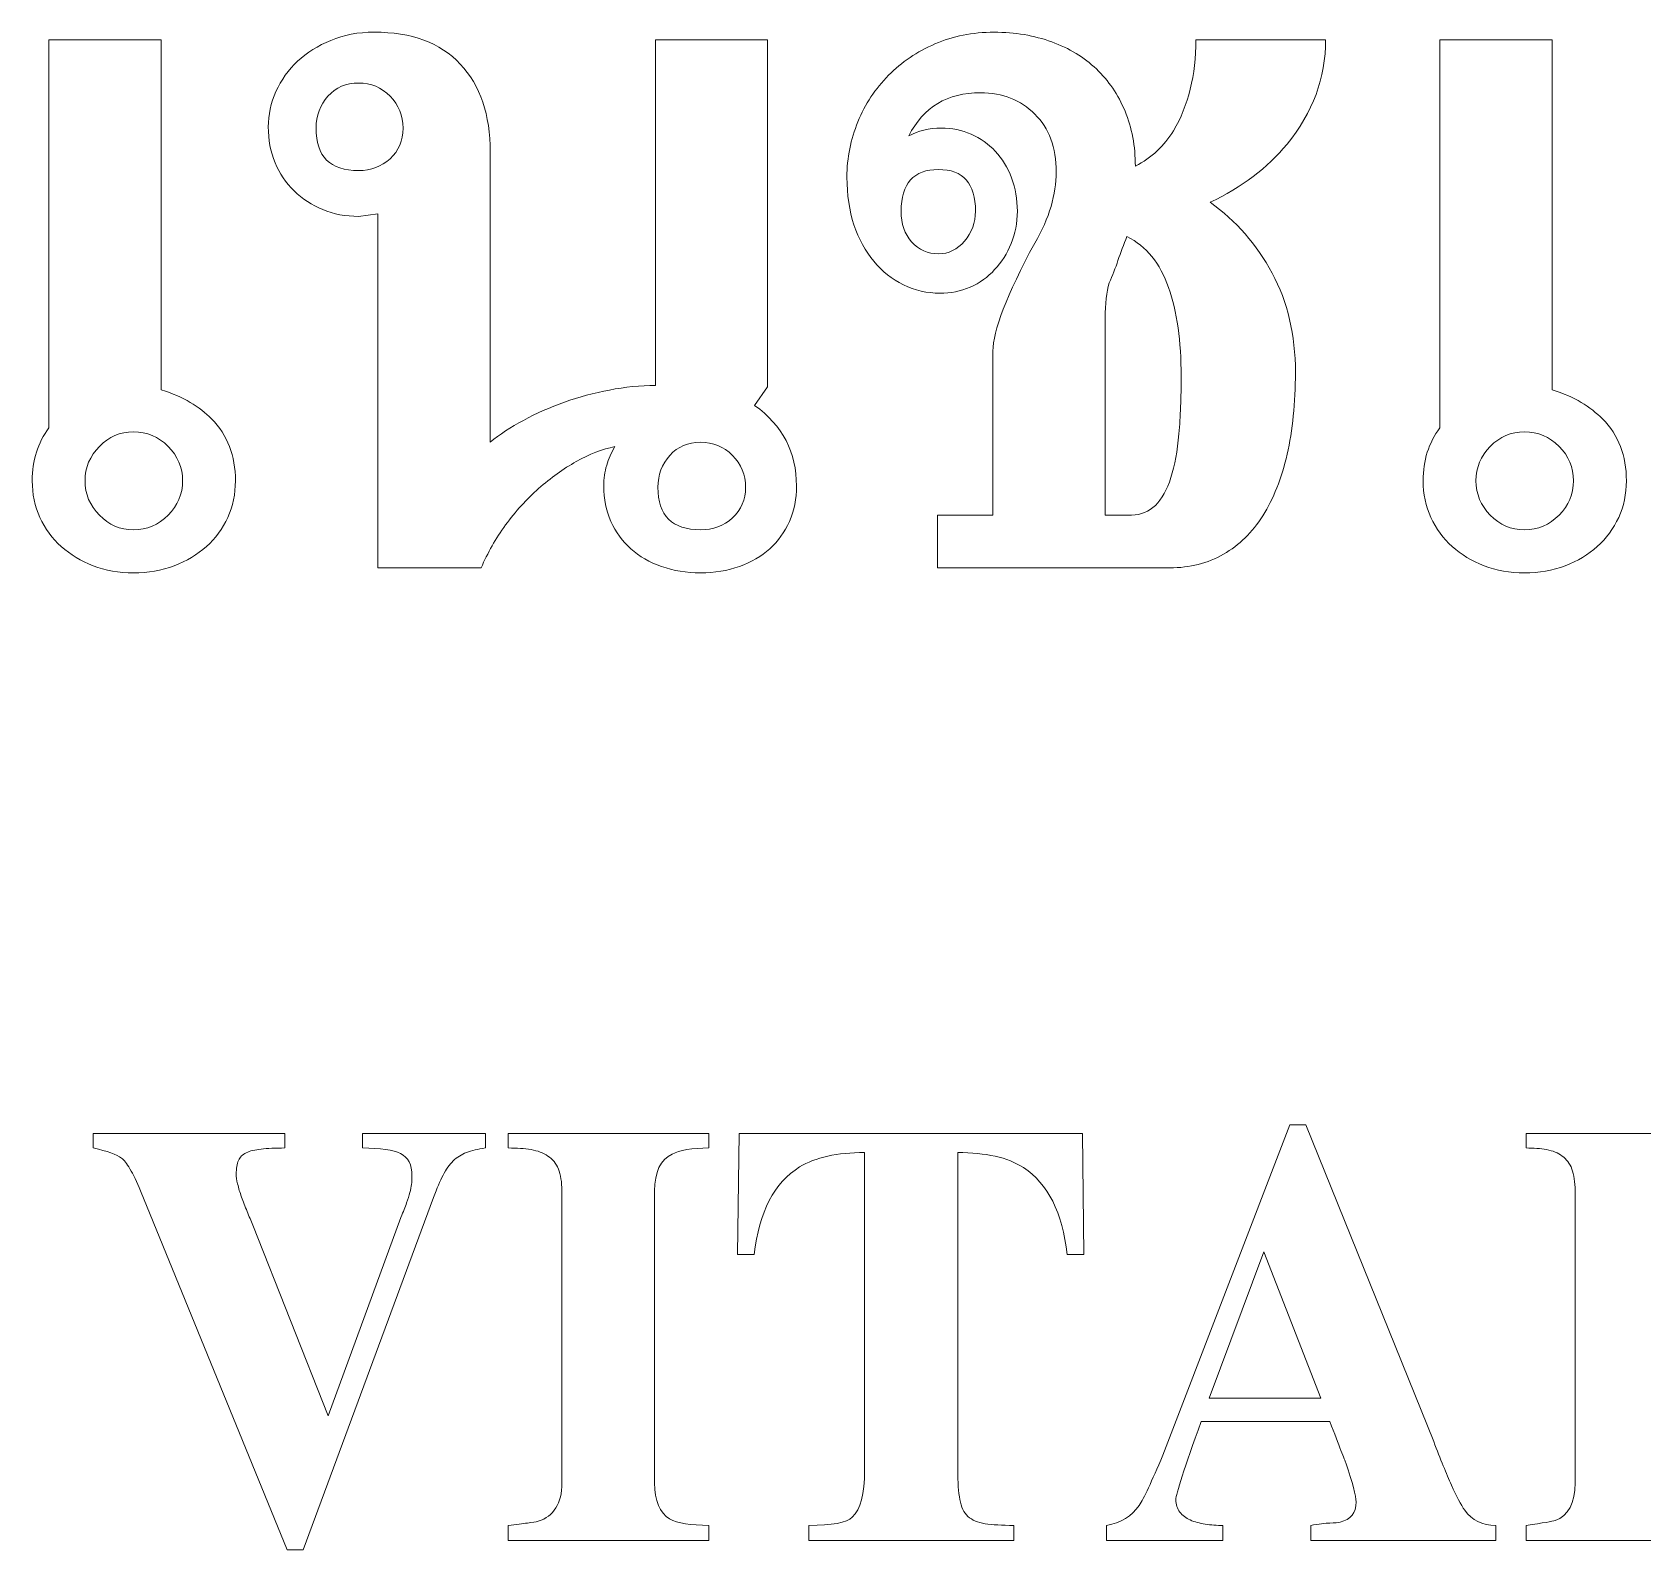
# Model space of a CAD drawing. Header units: millimetres. Extents: x -900 to 690, y -288 to -9.
# Drawn here: x -498.7 to -287, y -287.8 to -88.3 of the extents above; entities that cross this region are included whole.
import ezdxf

# ---------------------------------------------------------------- set-up
doc = ezdxf.new("R2010")
doc.units = ezdxf.units.MM
doc.header["$MEASUREMENT"] = 0
doc.layers.add('Layer 1', color=7, linetype='Continuous')

msp = doc.modelspace()

# ---------------------------------------------------------------- linework, layer by layer
at = {"layer": 'Layer 1', "color": 250, "lineweight": 20}
for points, knots in [([(-402.0324, -89.2836), (-402.0324, -89.2836), (-402.0324, -134.8878), (-402.0324, -134.8878), (-402.0324, -134.8878), (-402.0324, -134.8878), (-403.7396, -137.3474), (-403.7396, -137.3474), (-403.7396, -137.3474), (-400.0647, -139.9807), (-398.2417, -143.5109), (-398.2417, -147.9383), (-398.2417, -147.9383), (-398.2417, -149.6166), (-398.56, -151.1792), (-399.1676, -152.5971), (-399.1676, -152.5971), (-399.8043, -154.015), (-400.6434, -155.2014), (-401.743, -156.1852), (-401.743, -156.1852), (-402.8426, -157.1691), (-404.1737, -157.9503), (-405.7363, -158.5291), (-405.7363, -158.5291), (-407.2988, -159.0789), (-409.0061, -159.3682), (-410.8581, -159.3682), (-410.8581, -159.3682), (-412.71, -159.3682), (-414.4173, -159.0789), (-415.9798, -158.5291), (-415.9798, -158.5291), (-417.5424, -157.9793), (-418.8735, -157.198), (-420.002, -156.2141), (-420.002, -156.2141), (-421.1306, -155.2014), (-421.9987, -154.015), (-422.6353, -152.5971), (-422.6353, -152.5971), (-423.243, -151.1792), (-423.5613, -149.6455), (-423.5613, -147.9383), (-423.5613, -147.9383), (-423.5613, -146.9833), (-423.4455, -146.0574), (-423.1851, -145.2182), (-423.1851, -145.2182), (-422.9246, -144.379), (-422.5774, -143.5688), (-422.1144, -142.7586), (-422.1144, -142.7586), (-423.7638, -143.1058), (-425.4421, -143.7424), (-427.1783, -144.7263), (-427.1783, -144.7263), (-428.8856, -145.6812), (-430.535, -146.8676), (-432.1265, -148.2855), (-432.1265, -148.2855), (-433.718, -149.6745), (-435.1649, -151.2949), (-436.467, -153.06), (-436.467, -153.06), (-437.7692, -154.8541), (-438.8398, -156.735), (-439.679, -158.7027), (-439.679, -158.7027), (-439.679, -158.7027), (-453.2503, -158.7027), (-453.2503, -158.7027), (-453.2503, -158.7027), (-453.2503, -158.7027), (-453.2503, -112.1436), (-453.2503, -112.1436), (-453.2503, -112.1436), (-453.2503, -112.1436), (-455.7967, -112.4908), (-455.7967, -112.4908), (-455.7967, -112.4908), (-457.475, -112.4908), (-459.0665, -112.2015), (-460.4844, -111.5938), (-460.4844, -111.5938), (-461.9313, -111.0151), (-463.2045, -110.1759), (-464.2751, -109.1342), (-464.2751, -109.1342), (-465.3458, -108.0925), (-466.185, -106.8482), (-466.7637, -105.4303), (-466.7637, -105.4303), (-467.3714, -103.9835), (-467.6607, -102.4209), (-467.6607, -100.7136), (-467.6607, -100.7136), (-467.6607, -99.151), (-467.3135, -97.5885), (-466.648, -96.0548), (-466.648, -96.0548), (-465.9535, -94.5501), (-465.0275, -93.219), (-463.8122, -92.0905), (-463.8122, -92.0905), (-462.5968, -90.962), (-461.121, -90.036), (-459.4427, -89.3415), (-459.4427, -89.3415), (-457.7355, -88.6181), (-455.8546, -88.2709), (-453.7422, -88.2709), (-453.7422, -88.2709), (-448.823, -88.2709), (-445.0612, -89.6598), (-442.428, -92.4667), (-442.428, -92.4667), (-439.7947, -95.2735), (-438.4926, -99.1221), (-438.4926, -104.0413), (-438.4926, -104.0413), (-438.4926, -104.0413), (-438.4926, -142.1799), (-438.4926, -142.1799), (-438.4926, -142.1799), (-437.2483, -141.1671), (-435.8015, -140.2122), (-434.1231, -139.3151), (-434.1231, -139.3151), (-432.4448, -138.3892), (-430.6507, -137.6079), (-428.7409, -136.9134), (-428.7409, -136.9134), (-426.8311, -136.2478), (-424.8345, -135.698), (-422.8089, -135.3219), (-422.8089, -135.3219), (-420.7833, -134.9168), (-418.7578, -134.7142), (-416.7901, -134.7142), (-416.7901, -134.7142), (-416.7901, -134.7142), (-416.7901, -89.2836), (-416.7901, -89.2836), (-416.7901, -89.2836), (-416.7901, -89.2836), (-402.0324, -89.2836), (-402.0324, -89.2836)], [0, 0, 0, 0, 0.02631579, 0.02631579, 0.02631579, 0.02631579, 0.05263158, 0.05263158, 0.05263158, 0.05263158, 0.07894737, 0.07894737, 0.07894737, 0.07894737, 0.10526316, 0.10526316, 0.10526316, 0.10526316, 0.13157895, 0.13157895, 0.13157895, 0.13157895, 0.15789474, 0.15789474, 0.15789474, 0.15789474, 0.18421053, 0.18421053, 0.18421053, 0.18421053, 0.21052632, 0.21052632, 0.21052632, 0.21052632, 0.23684211, 0.23684211, 0.23684211, 0.23684211, 0.26315789, 0.26315789, 0.26315789, 0.26315789, 0.28947368, 0.28947368, 0.28947368, 0.28947368, 0.31578947, 0.31578947, 0.31578947, 0.31578947, 0.34210526, 0.34210526, 0.34210526, 0.34210526, 0.36842105, 0.36842105, 0.36842105, 0.36842105, 0.39473684, 0.39473684, 0.39473684, 0.39473684, 0.42105263, 0.42105263, 0.42105263, 0.42105263, 0.44736842, 0.44736842, 0.44736842, 0.44736842, 0.47368421, 0.47368421, 0.47368421, 0.47368421, 0.5, 0.5, 0.5, 0.5, 0.52631579, 0.52631579, 0.52631579, 0.52631579, 0.55263158, 0.55263158, 0.55263158, 0.55263158, 0.57894737, 0.57894737, 0.57894737, 0.57894737, 0.60526316, 0.60526316, 0.60526316, 0.60526316, 0.63157895, 0.63157895, 0.63157895, 0.63157895, 0.65789474, 0.65789474, 0.65789474, 0.65789474, 0.68421053, 0.68421053, 0.68421053, 0.68421053, 0.71052632, 0.71052632, 0.71052632, 0.71052632, 0.73684211, 0.73684211, 0.73684211, 0.73684211, 0.76315789, 0.76315789, 0.76315789, 0.76315789, 0.78947368, 0.78947368, 0.78947368, 0.78947368, 0.81578947, 0.81578947, 0.81578947, 0.81578947, 0.84210526, 0.84210526, 0.84210526, 0.84210526, 0.86842105, 0.86842105, 0.86842105, 0.86842105, 0.89473684, 0.89473684, 0.89473684, 0.89473684, 0.92105263, 0.92105263, 0.92105263, 0.92105263, 0.94736842, 0.94736842, 0.94736842, 0.94736842, 1, 1, 1, 1]), ([(-328.7068, -89.2836), (-328.7068, -94.2607), (-330.3851, -98.8327), (-333.7707, -102.9996), (-333.7707, -102.9996), (-336.375, -106.1248), (-339.7317, -108.6712), (-343.8696, -110.6389), (-343.8696, -110.6389), (-340.484, -113.0696), (-337.764, -116.1658), (-335.7384, -119.9565), (-335.7384, -119.9565), (-333.6839, -123.7472), (-332.6711, -128.0877), (-332.6711, -133.0069), (-332.6711, -133.0069), (-332.6711, -137.0291), (-333.0473, -140.6173), (-333.7707, -143.7714), (-333.7707, -143.7714), (-334.4942, -146.9544), (-335.5648, -149.6455), (-336.9538, -151.8447), (-336.9538, -151.8447), (-338.3427, -154.0439), (-340.05, -155.7222), (-342.1334, -156.9086), (-342.1334, -156.9086), (-344.1879, -158.095), (-346.5318, -158.7027), (-349.194, -158.7027), (-349.194, -158.7027), (-349.194, -158.7027), (-379.7222, -158.7027), (-379.7222, -158.7027), (-379.7222, -158.7027), (-379.7222, -158.7027), (-379.7222, -151.7579), (-379.7222, -151.7579), (-379.7222, -151.7579), (-379.7222, -151.7579), (-372.4301, -151.7579), (-372.4301, -151.7579), (-372.4301, -151.7579), (-372.4301, -151.7579), (-372.4301, -130.229), (-372.4301, -130.229), (-372.4301, -130.229), (-372.4301, -127.5668), (-370.6071, -122.8212), (-366.9322, -115.9922), (-366.9322, -115.9922), (-365.9483, -114.3428), (-365.2538, -112.7513), (-364.7908, -111.1887), (-364.7908, -111.1887), (-364.3568, -109.6261), (-364.1253, -108.1214), (-364.1253, -106.6456), (-364.1253, -106.6456), (-364.1253, -103.4337), (-365.0513, -100.8872), (-366.9322, -99.0353), (-366.9322, -99.0353), (-368.7841, -97.1544), (-371.1569, -96.2284), (-374.0506, -96.2284), (-374.0506, -96.2284), (-378.42, -96.2284), (-381.5452, -98.1093), (-383.4839, -101.9), (-383.4839, -101.9), (-382.2397, -101.2345), (-380.8218, -100.8872), (-379.2302, -100.8872), (-379.2302, -100.8872), (-377.8123, -100.8872), (-376.5102, -101.1477), (-375.2949, -101.6975), (-375.2949, -101.6975), (-374.0795, -102.2183), (-373.0089, -102.9707), (-372.1118, -103.9256), (-372.1118, -103.9256), (-371.1858, -104.9094), (-370.4914, -106.0669), (-369.9705, -107.4269), (-369.9705, -107.4269), (-369.4786, -108.758), (-369.2182, -110.2338), (-369.2182, -111.8253), (-369.2182, -111.8253), (-369.2182, -113.3589), (-369.4786, -114.7479), (-370.0284, -116.0501), (-370.0284, -116.0501), (-370.5492, -117.3522), (-371.2727, -118.5097), (-372.1986, -119.4935), (-372.1986, -119.4935), (-373.0957, -120.4774), (-374.1663, -121.2587), (-375.4106, -121.7795), (-375.4106, -121.7795), (-376.6549, -122.3293), (-377.986, -122.5897), (-379.4039, -122.5897), (-379.4039, -122.5897), (-381.0822, -122.5897), (-382.7026, -122.2136), (-384.1784, -121.4901), (-384.1784, -121.4901), (-385.6831, -120.7667), (-386.9853, -119.725), (-388.0849, -118.3939), (-388.0849, -118.3939), (-389.1845, -117.0628), (-390.0526, -115.4713), (-390.6892, -113.6194), (-390.6892, -113.6194), (-391.2968, -111.7385), (-391.6151, -109.655), (-391.6151, -107.3401), (-391.6151, -107.3401), (-391.6151, -104.7937), (-391.1232, -102.363), (-390.1683, -100.0481), (-390.1683, -100.0481), (-389.2134, -97.7331), (-387.8823, -95.7076), (-386.1461, -93.9424), (-386.1461, -93.9424), (-384.4099, -92.2062), (-382.3843, -90.8173), (-380.0405, -89.8045), (-380.0405, -89.8045), (-377.6966, -88.7917), (-375.0923, -88.2709), (-372.2854, -88.2709), (-372.2854, -88.2709), (-369.5075, -88.2709), (-366.99, -88.7049), (-364.704, -89.5441), (-364.704, -89.5441), (-362.3891, -90.3832), (-360.4503, -91.5696), (-358.8299, -93.1033), (-358.8299, -93.1033), (-357.2384, -94.6369), (-355.9652, -96.4889), (-355.0681, -98.6591), (-355.0681, -98.6591), (-354.1711, -100.8294), (-353.7081, -103.26), (-353.7081, -105.8933), (-353.7081, -105.8933), (-351.5668, -104.7648), (-349.8885, -103.2022), (-348.7021, -101.2345), (-348.7021, -101.2345), (-346.7344, -97.9068), (-345.7505, -93.9135), (-345.7505, -89.2836), (-345.7505, -89.2836), (-345.7505, -89.2836), (-328.7068, -89.2836), (-328.7068, -89.2836)], [0, 0, 0, 0, 0.02325581, 0.02325581, 0.02325581, 0.02325581, 0.04651163, 0.04651163, 0.04651163, 0.04651163, 0.06976744, 0.06976744, 0.06976744, 0.06976744, 0.09302326, 0.09302326, 0.09302326, 0.09302326, 0.11627907, 0.11627907, 0.11627907, 0.11627907, 0.13953488, 0.13953488, 0.13953488, 0.13953488, 0.1627907, 0.1627907, 0.1627907, 0.1627907, 0.18604651, 0.18604651, 0.18604651, 0.18604651, 0.20930233, 0.20930233, 0.20930233, 0.20930233, 0.23255814, 0.23255814, 0.23255814, 0.23255814, 0.25581395, 0.25581395, 0.25581395, 0.25581395, 0.27906977, 0.27906977, 0.27906977, 0.27906977, 0.30232558, 0.30232558, 0.30232558, 0.30232558, 0.3255814, 0.3255814, 0.3255814, 0.3255814, 0.34883721, 0.34883721, 0.34883721, 0.34883721, 0.37209302, 0.37209302, 0.37209302, 0.37209302, 0.39534884, 0.39534884, 0.39534884, 0.39534884, 0.41860465, 0.41860465, 0.41860465, 0.41860465, 0.44186047, 0.44186047, 0.44186047, 0.44186047, 0.46511628, 0.46511628, 0.46511628, 0.46511628, 0.48837209, 0.48837209, 0.48837209, 0.48837209, 0.51162791, 0.51162791, 0.51162791, 0.51162791, 0.53488372, 0.53488372, 0.53488372, 0.53488372, 0.55813953, 0.55813953, 0.55813953, 0.55813953, 0.58139535, 0.58139535, 0.58139535, 0.58139535, 0.60465116, 0.60465116, 0.60465116, 0.60465116, 0.62790698, 0.62790698, 0.62790698, 0.62790698, 0.65116279, 0.65116279, 0.65116279, 0.65116279, 0.6744186, 0.6744186, 0.6744186, 0.6744186, 0.69767442, 0.69767442, 0.69767442, 0.69767442, 0.72093023, 0.72093023, 0.72093023, 0.72093023, 0.74418605, 0.74418605, 0.74418605, 0.74418605, 0.76744186, 0.76744186, 0.76744186, 0.76744186, 0.79069767, 0.79069767, 0.79069767, 0.79069767, 0.81395349, 0.81395349, 0.81395349, 0.81395349, 0.8372093, 0.8372093, 0.8372093, 0.8372093, 0.86046512, 0.86046512, 0.86046512, 0.86046512, 0.88372093, 0.88372093, 0.88372093, 0.88372093, 0.90697674, 0.90697674, 0.90697674, 0.90697674, 0.93023256, 0.93023256, 0.93023256, 0.93023256, 0.95348837, 0.95348837, 0.95348837, 0.95348837, 1, 1, 1, 1]), ([(-481.7239, -89.2836), (-481.7239, -89.2836), (-481.7239, -135.2929), (-481.7239, -135.2929), (-481.7239, -135.2929), (-480.2482, -135.7559), (-478.975, -136.3057), (-477.9043, -136.9423), (-477.9043, -136.9423), (-476.8336, -137.6079), (-475.9077, -138.3313), (-475.0974, -139.1126), (-475.0974, -139.1126), (-473.014, -141.2539), (-471.9723, -143.9739), (-471.9723, -147.2438), (-471.9723, -147.2438), (-471.9723, -149.0089), (-472.3195, -150.6004), (-472.9851, -152.0762), (-472.9851, -152.0762), (-473.6795, -153.552), (-474.6055, -154.8252), (-475.7919, -155.8958), (-475.7919, -155.8958), (-476.9783, -156.9665), (-478.3962, -157.8057), (-480.0167, -158.4423), (-480.0167, -158.4423), (-481.6661, -159.0499), (-483.4601, -159.3682), (-485.37, -159.3682), (-485.37, -159.3682), (-487.2798, -159.3682), (-489.0449, -159.0499), (-490.6654, -158.4423), (-490.6654, -158.4423), (-492.2858, -157.8057), (-493.6748, -156.9665), (-494.8612, -155.8958), (-494.8612, -155.8958), (-496.0476, -154.8252), (-496.9736, -153.552), (-497.668, -152.0762), (-497.668, -152.0762), (-498.3336, -150.6004), (-498.6808, -149.0089), (-498.6808, -147.2438), (-498.6808, -147.2438), (-498.6808, -144.5816), (-497.9574, -142.2667), (-496.4816, -140.299), (-496.4816, -140.299), (-496.4816, -140.299), (-496.4816, -89.2836), (-496.4816, -89.2836), (-496.4816, -89.2836), (-496.4816, -89.2836), (-481.7239, -89.2836), (-481.7239, -89.2836)], [0, 0, 0, 0, 0.0625, 0.0625, 0.0625, 0.0625, 0.125, 0.125, 0.125, 0.125, 0.1875, 0.1875, 0.1875, 0.1875, 0.25, 0.25, 0.25, 0.25, 0.3125, 0.3125, 0.3125, 0.3125, 0.375, 0.375, 0.375, 0.375, 0.4375, 0.4375, 0.4375, 0.4375, 0.5, 0.5, 0.5, 0.5, 0.5625, 0.5625, 0.5625, 0.5625, 0.625, 0.625, 0.625, 0.625, 0.6875, 0.6875, 0.6875, 0.6875, 0.75, 0.75, 0.75, 0.75, 0.8125, 0.8125, 0.8125, 0.8125, 0.875, 0.875, 0.875, 0.875, 1, 1, 1, 1]), ([(-298.931, -89.2836), (-298.931, -89.2836), (-298.931, -135.2929), (-298.931, -135.2929), (-298.931, -135.2929), (-297.4553, -135.7559), (-296.1821, -136.3057), (-295.1114, -136.9423), (-295.1114, -136.9423), (-294.0407, -137.6079), (-293.1148, -138.3313), (-292.3045, -139.1126), (-292.3045, -139.1126), (-290.2211, -141.2539), (-289.1794, -143.9739), (-289.1794, -147.2438), (-289.1794, -147.2438), (-289.1794, -149.0089), (-289.5266, -150.6004), (-290.1922, -152.0762), (-290.1922, -152.0762), (-290.8866, -153.552), (-291.8126, -154.8252), (-292.999, -155.8958), (-292.999, -155.8958), (-294.1854, -156.9665), (-295.6033, -157.8057), (-297.2238, -158.4423), (-297.2238, -158.4423), (-298.8732, -159.0499), (-300.6672, -159.3682), (-302.5771, -159.3682), (-302.5771, -159.3682), (-304.4869, -159.3682), (-306.252, -159.0499), (-307.8725, -158.4423), (-307.8725, -158.4423), (-309.4929, -157.8057), (-310.8819, -156.9665), (-312.0683, -155.8958), (-312.0683, -155.8958), (-313.2547, -154.8252), (-314.1807, -153.552), (-314.8751, -152.0762), (-314.8751, -152.0762), (-315.5407, -150.6004), (-315.8879, -149.0089), (-315.8879, -147.2438), (-315.8879, -147.2438), (-315.8879, -144.5816), (-315.1645, -142.2667), (-313.6887, -140.299), (-313.6887, -140.299), (-313.6887, -140.299), (-313.6887, -89.2836), (-313.6887, -89.2836), (-313.6887, -89.2836), (-313.6887, -89.2836), (-298.931, -89.2836), (-298.931, -89.2836)], [0, 0, 0, 0, 0.0625, 0.0625, 0.0625, 0.0625, 0.125, 0.125, 0.125, 0.125, 0.1875, 0.1875, 0.1875, 0.1875, 0.25, 0.25, 0.25, 0.25, 0.3125, 0.3125, 0.3125, 0.3125, 0.375, 0.375, 0.375, 0.375, 0.4375, 0.4375, 0.4375, 0.4375, 0.5, 0.5, 0.5, 0.5, 0.5625, 0.5625, 0.5625, 0.5625, 0.625, 0.625, 0.625, 0.625, 0.6875, 0.6875, 0.6875, 0.6875, 0.75, 0.75, 0.75, 0.75, 0.8125, 0.8125, 0.8125, 0.8125, 0.875, 0.875, 0.875, 0.875, 1, 1, 1, 1]), ([(-449.9515, -100.8872), (-449.9515, -99.2378), (-450.5302, -97.8489), (-451.6588, -96.6914), (-451.6588, -96.6914), (-452.7873, -95.534), (-454.1473, -94.9552), (-455.7967, -94.9552), (-455.7967, -94.9552), (-457.4172, -94.9552), (-458.7772, -95.534), (-459.8189, -96.6914), (-459.8189, -96.6914), (-460.8606, -97.8489), (-461.3815, -99.2378), (-461.3815, -100.8872), (-461.3815, -100.8872), (-461.3815, -104.6201), (-459.5295, -106.472), (-455.7967, -106.472), (-455.7967, -106.472), (-454.1473, -106.472), (-452.7873, -105.9512), (-451.6588, -104.9094), (-451.6588, -104.9094), (-450.5302, -103.8677), (-449.9515, -102.5077), (-449.9515, -100.8872)], [0, 0, 0, 0, 0.125, 0.125, 0.125, 0.125, 0.25, 0.25, 0.25, 0.25, 0.375, 0.375, 0.375, 0.375, 0.5, 0.5, 0.5, 0.5, 0.625, 0.625, 0.625, 0.625, 0.75, 0.75, 0.75, 0.75, 1, 1, 1, 1]), ([(-374.7161, -111.8253), (-374.7161, -108.1503), (-376.3366, -106.3273), (-379.5775, -106.3273), (-379.5775, -106.3273), (-382.8473, -106.3273), (-384.4967, -108.1503), (-384.4967, -111.8253), (-384.4967, -111.8253), (-384.4967, -113.4747), (-384.0337, -114.8058), (-383.1078, -115.8475), (-383.1078, -115.8475), (-382.1528, -116.8892), (-380.9954, -117.4101), (-379.5775, -117.4101), (-379.5775, -117.4101), (-378.2464, -117.4101), (-377.1179, -116.8603), (-376.163, -115.7317), (-376.163, -115.7317), (-375.208, -114.6032), (-374.7161, -113.3011), (-374.7161, -111.8253)], [0, 0, 0, 0, 0.14285714, 0.14285714, 0.14285714, 0.14285714, 0.28571429, 0.28571429, 0.28571429, 0.28571429, 0.42857143, 0.42857143, 0.42857143, 0.42857143, 0.57142857, 0.57142857, 0.57142857, 0.57142857, 0.71428571, 0.71428571, 0.71428571, 0.71428571, 1, 1, 1, 1]), ([(-357.6724, -151.7579), (-357.6724, -151.7579), (-354.2, -151.7579), (-354.2, -151.7579), (-354.2, -151.7579), (-352.9557, -151.7579), (-351.914, -151.3238), (-351.0749, -150.4847), (-351.0749, -150.4847), (-350.2357, -149.6455), (-349.5412, -148.4302), (-349.0493, -146.8387), (-349.0493, -146.8387), (-348.5284, -145.2471), (-348.1812, -143.3373), (-347.9786, -141.0803), (-347.9786, -141.0803), (-347.7761, -138.8232), (-347.6893, -136.3057), (-347.6893, -133.5278), (-347.6893, -133.5278), (-347.6893, -128.8979), (-348.2391, -124.9915), (-349.3387, -121.8374), (-349.3387, -121.8374), (-350.4383, -118.6544), (-352.2613, -116.4262), (-354.8077, -115.1241), (-354.8077, -115.1241), (-355.2417, -116.1947), (-355.6469, -117.2654), (-355.9941, -118.2782), (-355.9941, -118.2782), (-356.3124, -119.291), (-356.7175, -120.2748), (-357.1516, -121.2297), (-357.1516, -121.2297), (-357.4988, -122.4161), (-357.6724, -123.9787), (-357.6724, -125.8885), (-357.6724, -125.8885), (-357.6724, -125.8885), (-357.6724, -151.7579), (-357.6724, -151.7579)], [0, 0, 0, 0, 0.08333333, 0.08333333, 0.08333333, 0.08333333, 0.16666667, 0.16666667, 0.16666667, 0.16666667, 0.25, 0.25, 0.25, 0.25, 0.33333333, 0.33333333, 0.33333333, 0.33333333, 0.41666667, 0.41666667, 0.41666667, 0.41666667, 0.5, 0.5, 0.5, 0.5, 0.58333333, 0.58333333, 0.58333333, 0.58333333, 0.66666667, 0.66666667, 0.66666667, 0.66666667, 0.75, 0.75, 0.75, 0.75, 0.83333333, 0.83333333, 0.83333333, 0.83333333, 1, 1, 1, 1]), ([(-478.9171, -147.2438), (-478.9171, -145.5076), (-479.5537, -144.0029), (-480.8269, -142.7297), (-480.8269, -142.7297), (-482.1001, -141.4564), (-483.6048, -140.8198), (-485.37, -140.8198), (-485.37, -140.8198), (-487.1351, -140.8198), (-488.6109, -141.4564), (-489.8551, -142.7297), (-489.8551, -142.7297), (-491.0994, -144.0029), (-491.736, -145.5076), (-491.736, -147.2438), (-491.736, -147.2438), (-491.736, -149.0089), (-491.0994, -150.5136), (-489.8551, -151.7868), (-489.8551, -151.7868), (-488.6109, -153.06), (-487.1351, -153.6967), (-485.37, -153.6967), (-485.37, -153.6967), (-483.6048, -153.6967), (-482.1001, -153.06), (-480.8269, -151.7868), (-480.8269, -151.7868), (-479.5537, -150.5136), (-478.9171, -149.0089), (-478.9171, -147.2438)], [0, 0, 0, 0, 0.11111111, 0.11111111, 0.11111111, 0.11111111, 0.22222222, 0.22222222, 0.22222222, 0.22222222, 0.33333333, 0.33333333, 0.33333333, 0.33333333, 0.44444444, 0.44444444, 0.44444444, 0.44444444, 0.55555556, 0.55555556, 0.55555556, 0.55555556, 0.66666667, 0.66666667, 0.66666667, 0.66666667, 0.77777778, 0.77777778, 0.77777778, 0.77777778, 1, 1, 1, 1]), ([(-296.1242, -147.2438), (-296.1242, -145.5076), (-296.7608, -144.0029), (-298.034, -142.7297), (-298.034, -142.7297), (-299.3072, -141.4564), (-300.8119, -140.8198), (-302.5771, -140.8198), (-302.5771, -140.8198), (-304.3422, -140.8198), (-305.818, -141.4564), (-307.0622, -142.7297), (-307.0622, -142.7297), (-308.3065, -144.0029), (-308.9431, -145.5076), (-308.9431, -147.2438), (-308.9431, -147.2438), (-308.9431, -149.0089), (-308.3065, -150.5136), (-307.0622, -151.7868), (-307.0622, -151.7868), (-305.818, -153.06), (-304.3422, -153.6967), (-302.5771, -153.6967), (-302.5771, -153.6967), (-300.8119, -153.6967), (-299.3072, -153.06), (-298.034, -151.7868), (-298.034, -151.7868), (-296.7608, -150.5136), (-296.1242, -149.0089), (-296.1242, -147.2438)], [0, 0, 0, 0, 0.11111111, 0.11111111, 0.11111111, 0.11111111, 0.22222222, 0.22222222, 0.22222222, 0.22222222, 0.33333333, 0.33333333, 0.33333333, 0.33333333, 0.44444444, 0.44444444, 0.44444444, 0.44444444, 0.55555556, 0.55555556, 0.55555556, 0.55555556, 0.66666667, 0.66666667, 0.66666667, 0.66666667, 0.77777778, 0.77777778, 0.77777778, 0.77777778, 1, 1, 1, 1]), ([(-404.926, -148.1119), (-404.926, -146.4625), (-405.5048, -145.0735), (-406.6622, -143.9161), (-406.6622, -143.9161), (-407.8197, -142.7586), (-409.2087, -142.1799), (-410.8581, -142.1799), (-410.8581, -142.1799), (-412.4785, -142.1799), (-413.8385, -142.7586), (-414.8803, -143.9161), (-414.8803, -143.9161), (-415.922, -145.0735), (-416.4428, -146.4625), (-416.4428, -148.1119), (-416.4428, -148.1119), (-416.4428, -151.8447), (-414.5909, -153.6967), (-410.8581, -153.6967), (-410.8581, -153.6967), (-409.2087, -153.6967), (-407.8197, -153.1758), (-406.6622, -152.1341), (-406.6622, -152.1341), (-405.5048, -151.0924), (-404.926, -149.7323), (-404.926, -148.1119)], [0, 0, 0, 0, 0.125, 0.125, 0.125, 0.125, 0.25, 0.25, 0.25, 0.25, 0.375, 0.375, 0.375, 0.375, 0.5, 0.5, 0.5, 0.5, 0.625, 0.625, 0.625, 0.625, 0.75, 0.75, 0.75, 0.75, 1, 1, 1, 1]), ([(-306.3455, -286.5911), (-306.3455, -286.5911), (-330.6646, -286.5911), (-330.6646, -286.5911), (-330.6646, -286.5911), (-330.6646, -286.5911), (-330.6646, -284.6119), (-330.6646, -284.6119), (-330.6646, -284.6119), (-329.62, -284.4286), (-328.777, -284.3186), (-328.1355, -284.3003), (-328.1355, -284.3003), (-327.4941, -284.282), (-327.0543, -284.2453), (-326.7977, -284.172), (-326.7977, -284.172), (-325.4049, -283.8605), (-324.7085, -282.9808), (-324.7085, -281.533), (-324.7085, -281.533), (-324.7085, -280.7267), (-325.1483, -279.004), (-326.0463, -276.3833), (-326.0463, -276.3833), (-326.1196, -276.2001), (-326.3396, -275.6503), (-326.6878, -274.7523), (-326.6878, -274.7523), (-327.0543, -273.836), (-327.5308, -272.5714), (-328.1355, -270.9587), (-328.1355, -270.9587), (-328.1355, -270.9587), (-345.0508, -270.9587), (-345.0508, -270.9587), (-345.0508, -270.9587), (-347.2682, -277.0797), (-348.3862, -280.5068), (-348.3862, -281.2215), (-348.3862, -281.2215), (-348.3862, -281.8629), (-348.2212, -282.4127), (-347.873, -282.8525), (-347.873, -282.8525), (-347.5248, -283.3107), (-347.0667, -283.6589), (-346.4985, -283.8971), (-346.4985, -283.8971), (-345.9304, -284.1537), (-345.2707, -284.337), (-344.5193, -284.4469), (-344.5193, -284.4469), (-343.7679, -284.5569), (-342.9982, -284.6119), (-342.2102, -284.6119), (-342.2102, -284.6119), (-342.2102, -284.6119), (-342.2102, -286.5911), (-342.2102, -286.5911), (-342.2102, -286.5911), (-342.2102, -286.5911), (-357.5127, -286.5911), (-357.5127, -286.5911), (-357.5127, -286.5911), (-357.5127, -286.5911), (-357.5127, -284.6119), (-357.5127, -284.6119), (-357.5127, -284.6119), (-355.6067, -284.282), (-354.1773, -283.4023), (-353.206, -281.9729), (-353.206, -281.9729), (-352.6012, -281.0749), (-351.5749, -278.8757), (-350.1088, -275.3754), (-350.1088, -275.3754), (-350.1088, -275.3754), (-333.3952, -231.9419), (-333.3952, -231.9419), (-333.3952, -231.9419), (-333.3952, -231.9419), (-331.306, -231.9419), (-331.306, -231.9419), (-331.306, -231.9419), (-331.306, -231.9419), (-314.5007, -273.5977), (-314.5007, -273.5977), (-314.5007, -273.5977), (-313.6027, -275.9252), (-312.833, -277.8311), (-312.1733, -279.3155), (-312.1733, -279.3155), (-311.5135, -280.8), (-310.9271, -281.8996), (-310.414, -282.6143), (-310.414, -282.6143), (-309.461, -283.9338), (-308.1048, -284.6119), (-306.3455, -284.6119), (-306.3455, -284.6119), (-306.3455, -284.6119), (-306.3455, -286.5911), (-306.3455, -286.5911)], [0, 0, 0, 0, 0.03703704, 0.03703704, 0.03703704, 0.03703704, 0.07407407, 0.07407407, 0.07407407, 0.07407407, 0.11111111, 0.11111111, 0.11111111, 0.11111111, 0.14814815, 0.14814815, 0.14814815, 0.14814815, 0.18518519, 0.18518519, 0.18518519, 0.18518519, 0.22222222, 0.22222222, 0.22222222, 0.22222222, 0.25925926, 0.25925926, 0.25925926, 0.25925926, 0.2962963, 0.2962963, 0.2962963, 0.2962963, 0.33333333, 0.33333333, 0.33333333, 0.33333333, 0.37037037, 0.37037037, 0.37037037, 0.37037037, 0.40740741, 0.40740741, 0.40740741, 0.40740741, 0.44444444, 0.44444444, 0.44444444, 0.44444444, 0.48148148, 0.48148148, 0.48148148, 0.48148148, 0.51851852, 0.51851852, 0.51851852, 0.51851852, 0.55555556, 0.55555556, 0.55555556, 0.55555556, 0.59259259, 0.59259259, 0.59259259, 0.59259259, 0.62962963, 0.62962963, 0.62962963, 0.62962963, 0.66666667, 0.66666667, 0.66666667, 0.66666667, 0.7037037, 0.7037037, 0.7037037, 0.7037037, 0.74074074, 0.74074074, 0.74074074, 0.74074074, 0.77777778, 0.77777778, 0.77777778, 0.77777778, 0.81481481, 0.81481481, 0.81481481, 0.81481481, 0.85185185, 0.85185185, 0.85185185, 0.85185185, 0.88888889, 0.88888889, 0.88888889, 0.88888889, 0.92592593, 0.92592593, 0.92592593, 0.92592593, 1, 1, 1, 1]), ([(-439.1199, -234.9841), (-440.1095, -235.1307), (-440.9525, -235.3323), (-441.6123, -235.5889), (-441.6123, -235.5889), (-442.272, -235.8271), (-442.8585, -236.1936), (-443.3533, -236.6885), (-443.3533, -236.6885), (-443.8481, -237.1649), (-444.3063, -237.788), (-444.6911, -238.5577), (-444.6911, -238.5577), (-445.0943, -239.3274), (-445.4975, -240.2987), (-445.9373, -241.49), (-445.9373, -241.49), (-445.9373, -241.49), (-463.0541, -287.819), (-463.0541, -287.819), (-463.0541, -287.819), (-463.0541, -287.819), (-465.1617, -287.819), (-465.1617, -287.819), (-465.1617, -287.819), (-465.1617, -287.819), (-484.441, -240.6286), (-484.441, -240.6286), (-484.441, -240.6286), (-484.9358, -239.4191), (-485.3939, -238.4478), (-485.8338, -237.7331), (-485.8338, -237.7331), (-486.2553, -237.0183), (-486.6401, -236.5418), (-486.9517, -236.3402), (-486.9517, -236.3402), (-487.5565, -235.8271), (-488.8026, -235.3873), (-490.6536, -234.9841), (-490.6536, -234.9841), (-490.6536, -234.9841), (-490.6536, -233.0598), (-490.6536, -233.0598), (-490.6536, -233.0598), (-490.6536, -233.0598), (-465.4732, -233.0598), (-465.4732, -233.0598), (-465.4732, -233.0598), (-465.4732, -233.0598), (-465.4732, -234.9841), (-465.4732, -234.9841), (-465.4732, -234.9841), (-466.7377, -234.9841), (-467.764, -235.0391), (-468.5887, -235.1307), (-468.5887, -235.1307), (-469.4134, -235.2223), (-470.0731, -235.369), (-470.5496, -235.6072), (-470.5496, -235.6072), (-471.0444, -235.8454), (-471.3743, -236.1753), (-471.5759, -236.6335), (-471.5759, -236.6335), (-471.7775, -237.0733), (-471.8691, -237.6781), (-471.8691, -238.4295), (-471.8691, -238.4295), (-471.8691, -238.7593), (-471.8141, -239.1808), (-471.6858, -239.7123), (-471.6858, -239.7123), (-471.5576, -240.2621), (-471.3926, -240.8302), (-471.1727, -241.435), (-471.1727, -241.435), (-470.9528, -242.0397), (-470.7145, -242.6628), (-470.4396, -243.3226), (-470.4396, -243.3226), (-470.1831, -243.964), (-469.9265, -244.5688), (-469.6699, -245.1369), (-469.6699, -245.1369), (-469.6699, -245.1369), (-459.792, -270.2073), (-459.792, -270.2073), (-459.792, -270.2073), (-459.792, -270.2073), (-450.2257, -244.1106), (-450.2257, -244.1106), (-450.2257, -244.1106), (-449.9141, -243.3592), (-449.6576, -242.7361), (-449.4743, -242.2047), (-449.4743, -242.2047), (-449.291, -241.6915), (-449.1628, -241.2334), (-449.0528, -240.8485), (-449.0528, -240.8485), (-448.9428, -240.4454), (-448.8695, -240.0972), (-448.8329, -239.7673), (-448.8329, -239.7673), (-448.7962, -239.4557), (-448.7779, -239.0709), (-448.7779, -238.6494), (-448.7779, -238.6494), (-448.7779, -237.1833), (-449.2727, -236.1936), (-450.2623, -235.7172), (-450.2623, -235.7172), (-451.2336, -235.2407), (-452.9197, -234.9841), (-455.2838, -234.9841), (-455.2838, -234.9841), (-455.2838, -234.9841), (-455.2838, -233.0598), (-455.2838, -233.0598), (-455.2838, -233.0598), (-455.2838, -233.0598), (-439.1199, -233.0598), (-439.1199, -233.0598), (-439.1199, -233.0598), (-439.1199, -233.0598), (-439.1199, -234.9841), (-439.1199, -234.9841)], [0, 0, 0, 0, 0.03030303, 0.03030303, 0.03030303, 0.03030303, 0.06060606, 0.06060606, 0.06060606, 0.06060606, 0.09090909, 0.09090909, 0.09090909, 0.09090909, 0.12121212, 0.12121212, 0.12121212, 0.12121212, 0.15151515, 0.15151515, 0.15151515, 0.15151515, 0.18181818, 0.18181818, 0.18181818, 0.18181818, 0.21212121, 0.21212121, 0.21212121, 0.21212121, 0.24242424, 0.24242424, 0.24242424, 0.24242424, 0.27272727, 0.27272727, 0.27272727, 0.27272727, 0.3030303, 0.3030303, 0.3030303, 0.3030303, 0.33333333, 0.33333333, 0.33333333, 0.33333333, 0.36363636, 0.36363636, 0.36363636, 0.36363636, 0.39393939, 0.39393939, 0.39393939, 0.39393939, 0.42424242, 0.42424242, 0.42424242, 0.42424242, 0.45454545, 0.45454545, 0.45454545, 0.45454545, 0.48484848, 0.48484848, 0.48484848, 0.48484848, 0.51515152, 0.51515152, 0.51515152, 0.51515152, 0.54545455, 0.54545455, 0.54545455, 0.54545455, 0.57575758, 0.57575758, 0.57575758, 0.57575758, 0.60606061, 0.60606061, 0.60606061, 0.60606061, 0.63636364, 0.63636364, 0.63636364, 0.63636364, 0.66666667, 0.66666667, 0.66666667, 0.66666667, 0.6969697, 0.6969697, 0.6969697, 0.6969697, 0.72727273, 0.72727273, 0.72727273, 0.72727273, 0.75757576, 0.75757576, 0.75757576, 0.75757576, 0.78787879, 0.78787879, 0.78787879, 0.78787879, 0.81818182, 0.81818182, 0.81818182, 0.81818182, 0.84848485, 0.84848485, 0.84848485, 0.84848485, 0.87878788, 0.87878788, 0.87878788, 0.87878788, 0.90909091, 0.90909091, 0.90909091, 0.90909091, 0.93939394, 0.93939394, 0.93939394, 0.93939394, 1, 1, 1, 1]), ([(-409.7428, -286.5911), (-409.7428, -286.5911), (-436.1144, -286.5911), (-436.1144, -286.5911), (-436.1144, -286.5911), (-436.1144, -286.5911), (-436.1144, -284.6119), (-436.1144, -284.6119), (-436.1144, -284.6119), (-435.0698, -284.5019), (-434.2268, -284.3919), (-433.5854, -284.3003), (-433.5854, -284.3003), (-432.944, -284.227), (-432.4858, -284.1354), (-432.1926, -284.0621), (-432.1926, -284.0621), (-430.1217, -283.4206), (-429.0771, -281.7346), (-429.0771, -279.0223), (-429.0771, -279.0223), (-429.0771, -279.0223), (-429.0771, -240.6286), (-429.0771, -240.6286), (-429.0771, -240.6286), (-429.0771, -239.4557), (-429.2237, -238.4844), (-429.5353, -237.7514), (-429.5353, -237.7514), (-429.8285, -237.0183), (-430.2866, -236.4502), (-430.9097, -236.047), (-430.9097, -236.047), (-431.5145, -235.6255), (-432.2476, -235.3506), (-433.1272, -235.204), (-433.1272, -235.204), (-434.0069, -235.0574), (-434.9965, -234.9841), (-436.1144, -234.9841), (-436.1144, -234.9841), (-436.1144, -234.9841), (-436.1144, -233.0598), (-436.1144, -233.0598), (-436.1144, -233.0598), (-436.1144, -233.0598), (-409.7428, -233.0598), (-409.7428, -233.0598), (-409.7428, -233.0598), (-409.7428, -233.0598), (-409.7428, -234.9841), (-409.7428, -234.9841), (-409.7428, -234.9841), (-411.9969, -234.9841), (-413.6097, -235.259), (-414.581, -235.7905), (-414.581, -235.7905), (-416.1204, -236.5418), (-416.8901, -238.1546), (-416.8901, -240.6286), (-416.8901, -240.6286), (-416.8901, -240.6286), (-416.8901, -279.0223), (-416.8901, -279.0223), (-416.8901, -279.0223), (-416.8901, -281.3864), (-416.2303, -282.9625), (-414.9108, -283.7505), (-414.9108, -283.7505), (-413.8662, -284.3186), (-412.1436, -284.6119), (-409.7428, -284.6119), (-409.7428, -284.6119), (-409.7428, -284.6119), (-409.7428, -286.5911), (-409.7428, -286.5911)], [0, 0, 0, 0, 0.05, 0.05, 0.05, 0.05, 0.1, 0.1, 0.1, 0.1, 0.15, 0.15, 0.15, 0.15, 0.2, 0.2, 0.2, 0.2, 0.25, 0.25, 0.25, 0.25, 0.3, 0.3, 0.3, 0.3, 0.35, 0.35, 0.35, 0.35, 0.4, 0.4, 0.4, 0.4, 0.45, 0.45, 0.45, 0.45, 0.5, 0.5, 0.5, 0.5, 0.55, 0.55, 0.55, 0.55, 0.6, 0.6, 0.6, 0.6, 0.65, 0.65, 0.65, 0.65, 0.7, 0.7, 0.7, 0.7, 0.75, 0.75, 0.75, 0.75, 0.8, 0.8, 0.8, 0.8, 0.85, 0.85, 0.85, 0.85, 0.9, 0.9, 0.9, 0.9, 1, 1, 1, 1]), ([(-360.4632, -249.0038), (-360.4632, -249.0038), (-362.6624, -249.0038), (-362.6624, -249.0038), (-362.6624, -249.0038), (-363.3038, -243.4692), (-365.2098, -239.6573), (-368.3985, -237.5681), (-368.3985, -237.5681), (-369.4431, -236.89), (-370.6893, -236.3952), (-372.1371, -236.0654), (-372.1371, -236.0654), (-373.5849, -235.7538), (-375.2159, -235.5889), (-377.0486, -235.5889), (-377.0486, -235.5889), (-377.0486, -235.5889), (-377.0486, -277.3546), (-377.0486, -277.3546), (-377.0486, -277.3546), (-377.0486, -278.9673), (-376.9569, -280.2502), (-376.7737, -281.2215), (-376.7737, -281.2215), (-376.6087, -282.1928), (-376.2422, -282.9258), (-375.7108, -283.4206), (-375.7108, -283.4206), (-375.161, -283.9155), (-374.4096, -284.2453), (-373.4566, -284.3919), (-373.4566, -284.3919), (-372.4853, -284.5385), (-371.2391, -284.6119), (-369.6997, -284.6119), (-369.6997, -284.6119), (-369.6997, -284.6119), (-369.6997, -286.5911), (-369.6997, -286.5911), (-369.6997, -286.5911), (-369.6997, -286.5911), (-396.6394, -286.5911), (-396.6394, -286.5911), (-396.6394, -286.5911), (-396.6394, -286.5911), (-396.6394, -284.6119), (-396.6394, -284.6119), (-396.6394, -284.6119), (-393.5606, -284.6119), (-391.6547, -284.2453), (-390.9033, -283.5306), (-390.9033, -283.5306), (-389.822, -282.5227), (-389.2906, -280.4701), (-389.2906, -277.3546), (-389.2906, -277.3546), (-389.2906, -277.3546), (-389.2906, -235.5889), (-389.2906, -235.5889), (-389.2906, -235.5889), (-392.9009, -235.5889), (-395.7598, -236.212), (-397.8307, -237.4765), (-397.8307, -237.4765), (-401.1477, -239.5107), (-403.1453, -243.3592), (-403.7867, -249.0038), (-403.7867, -249.0038), (-403.7867, -249.0038), (-405.9859, -249.0038), (-405.9859, -249.0038), (-405.9859, -249.0038), (-405.9859, -249.0038), (-405.766, -233.0598), (-405.766, -233.0598), (-405.766, -233.0598), (-405.766, -233.0598), (-360.6648, -233.0598), (-360.6648, -233.0598), (-360.6648, -233.0598), (-360.6648, -233.0598), (-360.4632, -249.0038), (-360.4632, -249.0038)], [0, 0, 0, 0, 0.04545455, 0.04545455, 0.04545455, 0.04545455, 0.09090909, 0.09090909, 0.09090909, 0.09090909, 0.13636364, 0.13636364, 0.13636364, 0.13636364, 0.18181818, 0.18181818, 0.18181818, 0.18181818, 0.22727273, 0.22727273, 0.22727273, 0.22727273, 0.27272727, 0.27272727, 0.27272727, 0.27272727, 0.31818182, 0.31818182, 0.31818182, 0.31818182, 0.36363636, 0.36363636, 0.36363636, 0.36363636, 0.40909091, 0.40909091, 0.40909091, 0.40909091, 0.45454545, 0.45454545, 0.45454545, 0.45454545, 0.5, 0.5, 0.5, 0.5, 0.54545455, 0.54545455, 0.54545455, 0.54545455, 0.59090909, 0.59090909, 0.59090909, 0.59090909, 0.63636364, 0.63636364, 0.63636364, 0.63636364, 0.68181818, 0.68181818, 0.68181818, 0.68181818, 0.72727273, 0.72727273, 0.72727273, 0.72727273, 0.77272727, 0.77272727, 0.77272727, 0.77272727, 0.81818182, 0.81818182, 0.81818182, 0.81818182, 0.86363636, 0.86363636, 0.86363636, 0.86363636, 0.90909091, 0.90909091, 0.90909091, 0.90909091, 1, 1, 1, 1]), ([(-255.8748, -268.6679), (-255.8748, -268.6679), (-258.9353, -286.5911), (-258.9353, -286.5911), (-258.9353, -286.5911), (-258.9353, -286.5911), (-302.3687, -286.5911), (-302.3687, -286.5911), (-302.3687, -286.5911), (-302.3687, -286.5911), (-302.3687, -284.6119), (-302.3687, -284.6119), (-302.3687, -284.6119), (-300.1329, -284.282), (-298.8684, -284.0804), (-298.5568, -283.9704), (-298.5568, -283.9704), (-296.7975, -283.329), (-295.9178, -281.6796), (-295.9178, -279.0223), (-295.9178, -279.0223), (-295.9178, -279.0223), (-295.9178, -240.6286), (-295.9178, -240.6286), (-295.9178, -240.6286), (-295.9178, -239.4557), (-296.0645, -238.4844), (-296.3393, -237.7514), (-296.3393, -237.7514), (-296.6326, -237.0183), (-297.0541, -236.4502), (-297.6039, -236.047), (-297.6039, -236.047), (-298.172, -235.6255), (-298.8501, -235.3506), (-299.6564, -235.204), (-299.6564, -235.204), (-300.4628, -235.0574), (-301.3608, -234.9841), (-302.3687, -234.9841), (-302.3687, -234.9841), (-302.3687, -234.9841), (-302.3687, -233.0598), (-302.3687, -233.0598), (-302.3687, -233.0598), (-302.3687, -233.0598), (-276.1071, -233.0598), (-276.1071, -233.0598), (-276.1071, -233.0598), (-276.1071, -233.0598), (-276.1071, -234.9841), (-276.1071, -234.9841), (-276.1071, -234.9841), (-279.0759, -234.9841), (-281.0185, -235.3323), (-281.8982, -236.0104), (-281.8982, -236.0104), (-283.1627, -236.9817), (-283.7858, -239.1075), (-283.7858, -242.4063), (-283.7858, -242.4063), (-283.7858, -242.4063), (-283.7858, -279.6637), (-283.7858, -279.6637), (-283.7858, -279.6637), (-283.7858, -280.5984), (-283.6758, -281.3498), (-283.4559, -281.9179), (-283.4559, -281.9179), (-283.2543, -282.5043), (-282.8878, -282.9625), (-282.393, -283.2924), (-282.393, -283.2924), (-281.8799, -283.6406), (-281.2018, -283.8605), (-280.3221, -283.9888), (-280.3221, -283.9888), (-279.4425, -284.117), (-278.3612, -284.1903), (-277.0784, -284.1903), (-277.0784, -284.1903), (-271.6721, -284.1903), (-267.4937, -282.7059), (-264.5615, -279.7737), (-264.5615, -279.7737), (-262.1241, -277.3546), (-259.9615, -273.6344), (-258.0739, -268.6679), (-258.0739, -268.6679), (-258.0739, -268.6679), (-255.8748, -268.6679), (-255.8748, -268.6679)], [0, 0, 0, 0, 0.04166667, 0.04166667, 0.04166667, 0.04166667, 0.08333333, 0.08333333, 0.08333333, 0.08333333, 0.125, 0.125, 0.125, 0.125, 0.16666667, 0.16666667, 0.16666667, 0.16666667, 0.20833333, 0.20833333, 0.20833333, 0.20833333, 0.25, 0.25, 0.25, 0.25, 0.29166667, 0.29166667, 0.29166667, 0.29166667, 0.33333333, 0.33333333, 0.33333333, 0.33333333, 0.375, 0.375, 0.375, 0.375, 0.41666667, 0.41666667, 0.41666667, 0.41666667, 0.45833333, 0.45833333, 0.45833333, 0.45833333, 0.5, 0.5, 0.5, 0.5, 0.54166667, 0.54166667, 0.54166667, 0.54166667, 0.58333333, 0.58333333, 0.58333333, 0.58333333, 0.625, 0.625, 0.625, 0.625, 0.66666667, 0.66666667, 0.66666667, 0.66666667, 0.70833333, 0.70833333, 0.70833333, 0.70833333, 0.75, 0.75, 0.75, 0.75, 0.79166667, 0.79166667, 0.79166667, 0.79166667, 0.83333333, 0.83333333, 0.83333333, 0.83333333, 0.875, 0.875, 0.875, 0.875, 0.91666667, 0.91666667, 0.91666667, 0.91666667, 1, 1, 1, 1]), ([(-329.3268, -267.8982), (-329.3268, -267.8982), (-336.8406, -248.6189), (-336.8406, -248.6189), (-336.8406, -248.6189), (-336.8406, -248.6189), (-343.9878, -267.8982), (-343.9878, -267.8982), (-343.9878, -267.8982), (-343.9878, -267.8982), (-329.3268, -267.8982), (-329.3268, -267.8982)], [0, 0, 0, 0, 0.25, 0.25, 0.25, 0.25, 0.5, 0.5, 0.5, 0.5, 1, 1, 1, 1])]:
    msp.add_open_spline(points, degree=3, knots=knots, dxfattribs=at)

doc.saveas('drawing.dxf')
